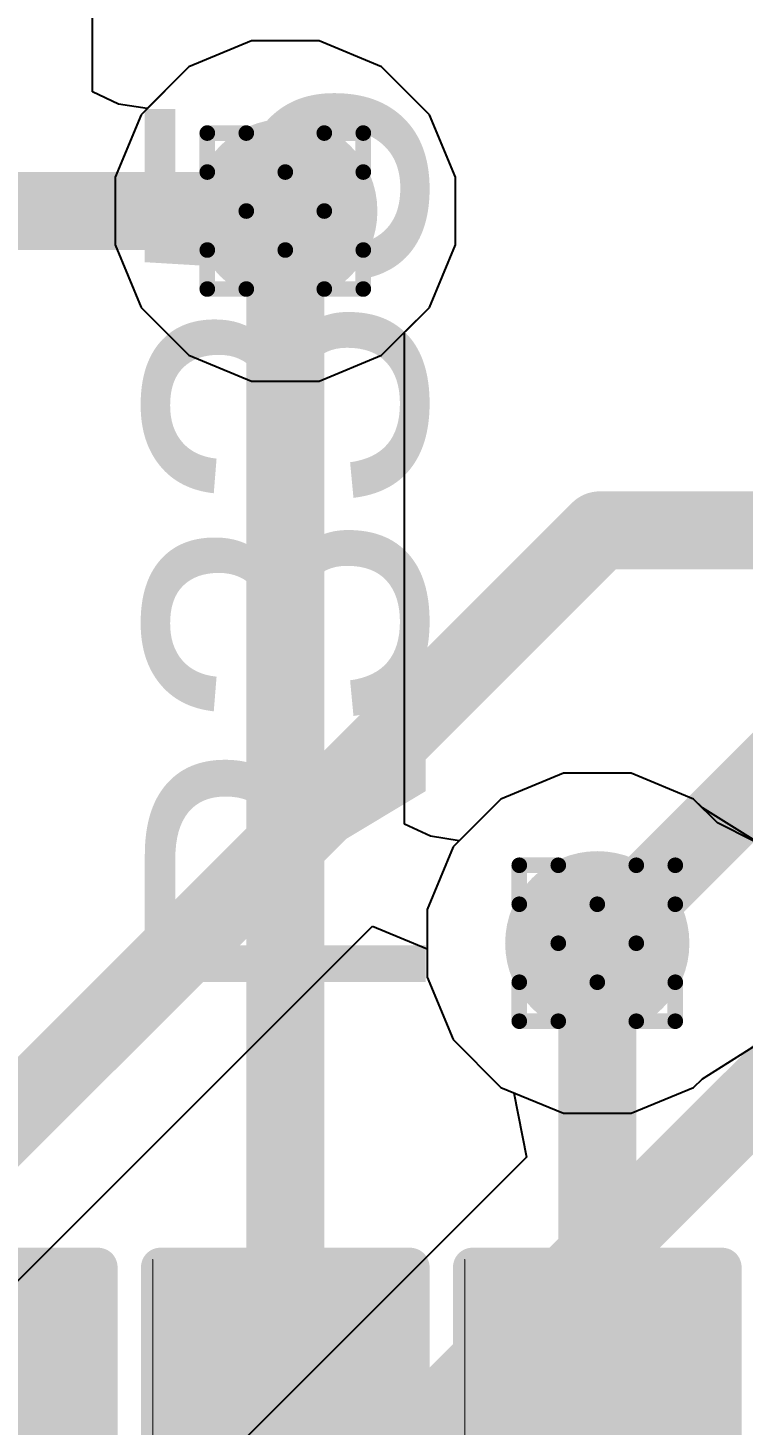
# Model space of a CAD drawing. Header units: inches. Extents: x -11 to 5379, y 0 to 5429.
# Drawn here: x 142.608 to 144.937, y 75.089 to 79.64 of the extents above; entities that cross this region are included whole.
import ezdxf

# ---------------------------------------------------------------- set-up
doc = ezdxf.new("R2010")
doc.units = ezdxf.units.IN
for name, color, linetype in [('Bottom Layer', 5, 'Continuous'), ('Drill Drawing', 1, 'Continuous'), ('GND', 16, 'Continuous'), ('PWR', 76, 'Continuous'), ('Top Layer', 1, 'Continuous'), ('Top Overlay', 2, 'Continuous'), ('Top Paste', 8, 'Continuous'), ('Top Solder', 216, 'Continuous'), ('Via Holes', 16, 'Continuous')]:
    doc.layers.add(name, color=color, linetype=linetype)
doc.styles.add('Arial', font='', dxfattribs={"height": 0.2})
doc.styles.get('Arial').set_extended_font_data('Arial')

# ---------------------------------------------------------------- blocks, each defined once
blk = doc.blocks.new('R___0402_90')
at = {"layer": 'Top Layer'}
for points in [[(-0.6985, -0.3175), (-0.6985, 0.3175), (-0.2413, 0.3175), (-0.2413, -0.3175)], [(0.2413, -0.3175), (0.2413, 0.3175), (0.6985, 0.3175), (0.6985, -0.3175)]]:
    blk.add_hatch(color=1, dxfattribs=at).paths.add_polyline_path(points)
at = {"layer": 'Top Paste'}
for points in [[(-0.6985, -0.3175), (-0.6985, 0.3175), (-0.2413, 0.3175), (-0.2413, -0.3175)], [(0.2413, -0.3175), (0.2413, 0.3175), (0.6985, 0.3175), (0.6985, -0.3175)]]:
    blk.add_hatch(color=8, dxfattribs=at).paths.add_polyline_path(points)
at = {"layer": 'Top Solder'}
for points in [[(-0.7535, -0.3725), (-0.7535, 0.3725), (-0.1863, 0.3725), (-0.1863, -0.3725)], [(0.1863, -0.3725), (0.1863, 0.3725), (0.7535, 0.3725), (0.7535, -0.3725)]]:
    blk.add_hatch(color=216, dxfattribs=at).paths.add_polyline_path(points)
at = {"layer": 'Top Overlay'}
for points in [[(-0.7874, -0.4064, 0.127, 0.127, 0), (-0.7874, 0.4064, 0.127, 0.127, 0)], [(0.7874, 0.4064, 0.127, 0.127, 0), (-0.7874, 0.4064, 0.127, 0.127, 0)], [(0.7874, -0.4064, 0.127, 0.127, 0), (0.7874, 0.4064, 0.127, 0.127, 0)], [(0.7874, -0.4064, 0.127, 0.127, 0), (-0.7874, -0.4064, 0.127, 0.127, 0)], [(0.8128, -0.4318, 0.00323, 0.00323, 0), (-0.8128, -0.4318, 0.00323, 0.00323, 0)]]:
    blk.add_lwpolyline(points, format="xyseb", dxfattribs=at)
for points in [[(-0.8191, 0.4064, 0.0635, 0.0635, 1), (-0.7556, 0.4064, 0.0635, 0.0635, 1)], [(-0.8191, 0.4064, 0.0635, 0.0635, 1), (-0.7556, 0.4064, 0.0635, 0.0635, 1)], [(0.7556, 0.4064, 0.0635, 0.0635, 1), (0.8191, 0.4064, 0.0635, 0.0635, 1)], [(0.7556, 0.4064, 0.0635, 0.0635, 1), (0.8191, 0.4064, 0.0635, 0.0635, 1)], [(-0.8191, -0.4064, 0.0635, 0.0635, 1), (-0.7556, -0.4064, 0.0635, 0.0635, 1)], [(-0.8191, -0.4064, 0.0635, 0.0635, 1), (-0.7556, -0.4064, 0.0635, 0.0635, 1)], [(0.7556, -0.4064, 0.0635, 0.0635, 1), (0.8191, -0.4064, 0.0635, 0.0635, 1)], [(0.7556, -0.4064, 0.0635, 0.0635, 1), (0.8191, -0.4064, 0.0635, 0.0635, 1)], [(-0.8136, -0.4318, 0.00161, 0.00161, 1), (-0.812, -0.4318, 0.00161, 0.00161, 1)], [(0.812, -0.4318, 0.00161, 0.00161, 1), (0.8136, -0.4318, 0.00161, 0.00161, 1)]]:
    blk.add_lwpolyline(points, format="xyseb", close=True, dxfattribs=at)
blk = doc.blocks.new('R___0402_448')
at = {"layer": 'Top Layer'}
for points in [[(-0.6985, -0.3175), (-0.6985, 0.3175), (-0.2413, 0.3175), (-0.2413, -0.3175)], [(0.2413, -0.3175), (0.2413, 0.3175), (0.6985, 0.3175), (0.6985, -0.3175)]]:
    blk.add_hatch(color=1, dxfattribs=at).paths.add_polyline_path(points)
at = {"layer": 'Top Paste'}
for points in [[(-0.6985, -0.3175), (-0.6985, 0.3175), (-0.2413, 0.3175), (-0.2413, -0.3175)], [(0.2413, -0.3175), (0.2413, 0.3175), (0.6985, 0.3175), (0.6985, -0.3175)]]:
    blk.add_hatch(color=8, dxfattribs=at).paths.add_polyline_path(points)
at = {"layer": 'Top Solder'}
for points in [[(-0.7535, -0.3725), (-0.7535, 0.3725), (-0.1863, 0.3725), (-0.1863, -0.3725)], [(0.1863, -0.3725), (0.1863, 0.3725), (0.7535, 0.3725), (0.7535, -0.3725)]]:
    blk.add_hatch(color=216, dxfattribs=at).paths.add_polyline_path(points)
at = {"layer": 'Top Overlay'}
for points in [[(-0.7874, -0.4064, 0.127, 0.127, 0), (-0.7874, 0.4064, 0.127, 0.127, 0)], [(0.7874, 0.4064, 0.127, 0.127, 0), (-0.7874, 0.4064, 0.127, 0.127, 0)], [(0.7874, -0.4064, 0.127, 0.127, 0), (0.7874, 0.4064, 0.127, 0.127, 0)], [(0.7874, -0.4064, 0.127, 0.127, 0), (-0.7874, -0.4064, 0.127, 0.127, 0)], [(0.8128, -0.4318, 0.00323, 0.00323, 0), (-0.8128, -0.4318, 0.00323, 0.00323, 0)]]:
    blk.add_lwpolyline(points, format="xyseb", dxfattribs=at)
for points in [[(-0.8191, 0.4064, 0.0635, 0.0635, 1), (-0.7556, 0.4064, 0.0635, 0.0635, 1)], [(-0.8191, 0.4064, 0.0635, 0.0635, 1), (-0.7556, 0.4064, 0.0635, 0.0635, 1)], [(0.7556, 0.4064, 0.0635, 0.0635, 1), (0.8191, 0.4064, 0.0635, 0.0635, 1)], [(0.7556, 0.4064, 0.0635, 0.0635, 1), (0.8191, 0.4064, 0.0635, 0.0635, 1)], [(-0.8191, -0.4064, 0.0635, 0.0635, 1), (-0.7556, -0.4064, 0.0635, 0.0635, 1)], [(-0.8191, -0.4064, 0.0635, 0.0635, 1), (-0.7556, -0.4064, 0.0635, 0.0635, 1)], [(0.7556, -0.4064, 0.0635, 0.0635, 1), (0.8191, -0.4064, 0.0635, 0.0635, 1)], [(0.7556, -0.4064, 0.0635, 0.0635, 1), (0.8191, -0.4064, 0.0635, 0.0635, 1)], [(-0.8136, -0.4318, 0.00161, 0.00161, 1), (-0.812, -0.4318, 0.00161, 0.00161, 1)], [(0.812, -0.4318, 0.00161, 0.00161, 1), (0.8136, -0.4318, 0.00161, 0.00161, 1)]]:
    blk.add_lwpolyline(points, format="xyseb", close=True, dxfattribs=at)
blk = doc.blocks.new('R___0402_451')
at = {"layer": 'Top Layer'}
for points in [[(-0.6985, -0.3175), (-0.6985, 0.3175), (-0.2413, 0.3175), (-0.2413, -0.3175)], [(0.2413, -0.3175), (0.2413, 0.3175), (0.6985, 0.3175), (0.6985, -0.3175)]]:
    blk.add_hatch(color=1, dxfattribs=at).paths.add_polyline_path(points)
at = {"layer": 'Top Paste'}
for points in [[(-0.6985, -0.3175), (-0.6985, 0.3175), (-0.2413, 0.3175), (-0.2413, -0.3175)], [(0.2413, -0.3175), (0.2413, 0.3175), (0.6985, 0.3175), (0.6985, -0.3175)]]:
    blk.add_hatch(color=8, dxfattribs=at).paths.add_polyline_path(points)
at = {"layer": 'Top Solder'}
for points in [[(-0.7535, -0.3725), (-0.7535, 0.3725), (-0.1863, 0.3725), (-0.1863, -0.3725)], [(0.1863, -0.3725), (0.1863, 0.3725), (0.7535, 0.3725), (0.7535, -0.3725)]]:
    blk.add_hatch(color=216, dxfattribs=at).paths.add_polyline_path(points)
at = {"layer": 'Top Overlay'}
for points in [[(-0.7874, -0.4064, 0.127, 0.127, 0), (-0.7874, 0.4064, 0.127, 0.127, 0)], [(0.7874, 0.4064, 0.127, 0.127, 0), (-0.7874, 0.4064, 0.127, 0.127, 0)], [(0.7874, -0.4064, 0.127, 0.127, 0), (0.7874, 0.4064, 0.127, 0.127, 0)], [(0.7874, -0.4064, 0.127, 0.127, 0), (-0.7874, -0.4064, 0.127, 0.127, 0)], [(0.8128, -0.4318, 0.00323, 0.00323, 0), (-0.8128, -0.4318, 0.00323, 0.00323, 0)]]:
    blk.add_lwpolyline(points, format="xyseb", dxfattribs=at)
for points in [[(-0.8191, 0.4064, 0.0635, 0.0635, 1), (-0.7556, 0.4064, 0.0635, 0.0635, 1)], [(-0.8191, 0.4064, 0.0635, 0.0635, 1), (-0.7556, 0.4064, 0.0635, 0.0635, 1)], [(0.7556, 0.4064, 0.0635, 0.0635, 1), (0.8191, 0.4064, 0.0635, 0.0635, 1)], [(0.7556, 0.4064, 0.0635, 0.0635, 1), (0.8191, 0.4064, 0.0635, 0.0635, 1)], [(-0.8191, -0.4064, 0.0635, 0.0635, 1), (-0.7556, -0.4064, 0.0635, 0.0635, 1)], [(-0.8191, -0.4064, 0.0635, 0.0635, 1), (-0.7556, -0.4064, 0.0635, 0.0635, 1)], [(0.7556, -0.4064, 0.0635, 0.0635, 1), (0.8191, -0.4064, 0.0635, 0.0635, 1)], [(0.7556, -0.4064, 0.0635, 0.0635, 1), (0.8191, -0.4064, 0.0635, 0.0635, 1)], [(-0.8136, -0.4318, 0.00161, 0.00161, 1), (-0.812, -0.4318, 0.00161, 0.00161, 1)], [(0.812, -0.4318, 0.00161, 0.00161, 1), (0.8136, -0.4318, 0.00161, 0.00161, 1)]]:
    blk.add_lwpolyline(points, format="xyseb", close=True, dxfattribs=at)

msp = doc.modelspace()

# ---------------------------------------------------------------- hatches: boundary and pattern name
at = {"layer": 'Bottom Layer'}
h = msp.add_hatch(color=5, dxfattribs=at)
edge = h.paths.add_edge_path()
edge.add_arc((143.4464, 79.0435), 0.3, 0, 360)
h = msp.add_hatch(color=5, dxfattribs=at)
edge = h.paths.add_edge_path()
edge.add_arc((144.4624, 76.6584), 0.3, 0, 360)
at = {"layer": 'GND'}
h = msp.add_hatch(color=16, dxfattribs=at)
edge = h.paths.add_edge_path()
edge.add_arc((143.4464, 79.0435), 0.3, 0, 360)
h = msp.add_hatch(color=16, dxfattribs=at)
edge = h.paths.add_edge_path()
edge.add_arc((144.4624, 76.6584), 0.3, 0, 360)
at = {"layer": 'PWR'}
h = msp.add_hatch(color=76, dxfattribs=at)
edge = h.paths.add_edge_path()
edge.add_arc((143.4464, 79.0435), 0.3, 0, 360)
h = msp.add_hatch(color=76, dxfattribs=at)
edge = h.paths.add_edge_path()
edge.add_arc((144.4624, 76.6584), 0.3, 0, 360)
at = {"layer": 'Top Layer'}
h = msp.add_hatch(color=1, dxfattribs=at)
edge = h.paths.add_edge_path()
edge.add_arc((143.4464, 79.0435), 0.3, 0, 360)
h = msp.add_hatch(color=1, dxfattribs=at)
edge = h.paths.add_edge_path()
edge.add_arc((144.4624, 76.6584), 0.3, 0, 360)
at = {"layer": 'Via Holes'}
h = msp.add_hatch(color=7, dxfattribs=at)
edge = h.paths.add_edge_path()
edge.add_arc((143.4464, 79.0435), 0.15, 0, 360)
h = msp.add_hatch(color=7, dxfattribs=at)
edge = h.paths.add_edge_path()
edge.add_arc((144.4624, 76.6584), 0.15, 0, 360)

# ---------------------------------------------------------------- linework, layer by layer
at = {"layer": 'Bottom Layer'}
for p, q in [((142.3903, 75.3741), (143.7306, 76.7144)), ((143.7306, 76.7144), (143.9084, 76.6407)), ((143.9084, 76.6407), (143.9084, 76.5482)), ((143.9084, 76.5482), (143.9927, 76.3446)), ((143.9927, 76.3446), (144.1486, 76.1888)), ((144.1486, 76.1888), (144.1905, 76.1714)), ((144.1905, 76.1714), (144.2322, 75.9617)), ((144.2322, 75.9617), (142.9045, 74.6339))]:
    msp.add_line(p, q, dxfattribs=at)
for points in [[(141.4767, 79.0435, 0.254, 0.254, 0), (143.4464, 79.0435, 0.254, 0.254, 0)], [(142.1156, 75.6488, 0.254, 0.254, 0), (144.4702, 78.0034, 0.254, 0.254, 0)], [(144.4702, 78.0034, 0.254, 0.254, 0), (164.1721, 78.0034, 0.254, 0.254, 0)], [(144.4624, 76.6584, 0.254, 0.254, 0), (145.1982, 77.3943, 0.254, 0.254, 0)], [(143.0654, 74.2454, 0.254, 0.254, 0), (145.4784, 76.6584, 0.254, 0.254, 0)]]:
    msp.add_lwpolyline(points, format="xyseb", dxfattribs=at)
for points in [[(143.3829, 79.0435, 0.127, 0.127, 1), (143.5099, 79.0435, 0.127, 0.127, 1)], [(144.4067, 78.0034, 0.127, 0.127, 1), (144.5337, 78.0034, 0.127, 0.127, 1)], [(144.4067, 78.0034, 0.127, 0.127, 1), (144.5337, 78.0034, 0.127, 0.127, 1)], [(144.3989, 76.6584, 0.127, 0.127, 1), (144.5259, 76.6584, 0.127, 0.127, 1)]]:
    msp.add_lwpolyline(points, format="xyseb", close=True, dxfattribs=at)
at = {"layer": 'Drill Drawing'}
for points in [[(143.1924, 79.1705, 0.0508, 0.0508, 0), (143.1924, 79.2975, 0.0508, 0.0508, 0)], [(143.1924, 79.2975, 0.0508, 0.0508, 0), (143.3194, 79.2975, 0.0508, 0.0508, 0)], [(143.3194, 79.2975, 0.0508, 0.0508, 0), (143.4464, 79.1705, 0.0508, 0.0508, 0)], [(143.4464, 79.1705, 0.0508, 0.0508, 0), (143.5734, 79.2975, 0.0508, 0.0508, 0)], [(143.5734, 79.2975, 0.0508, 0.0508, 0), (143.7004, 79.2975, 0.0508, 0.0508, 0)], [(143.7004, 79.1705, 0.0508, 0.0508, 0), (143.7004, 79.2975, 0.0508, 0.0508, 0)], [(143.1924, 79.1705, 0.0508, 0.0508, 0), (143.3194, 79.0435, 0.0508, 0.0508, 0)], [(143.5734, 79.0435, 0.0508, 0.0508, 0), (143.7004, 79.1705, 0.0508, 0.0508, 0)], [(143.1924, 78.9165, 0.0508, 0.0508, 0), (143.3194, 79.0435, 0.0508, 0.0508, 0)], [(143.5734, 79.0435, 0.0508, 0.0508, 0), (143.7004, 78.9165, 0.0508, 0.0508, 0)], [(143.1924, 78.7895, 0.0508, 0.0508, 0), (143.1924, 78.9165, 0.0508, 0.0508, 0)], [(143.3194, 78.7895, 0.0508, 0.0508, 0), (143.4464, 78.9165, 0.0508, 0.0508, 0)], [(143.4464, 78.9165, 0.0508, 0.0508, 0), (143.5734, 78.7895, 0.0508, 0.0508, 0)], [(143.7004, 78.7895, 0.0508, 0.0508, 0), (143.7004, 78.9165, 0.0508, 0.0508, 0)], [(143.1924, 78.7895, 0.0508, 0.0508, 0), (143.3194, 78.7895, 0.0508, 0.0508, 0)], [(143.5734, 78.7895, 0.0508, 0.0508, 0), (143.7004, 78.7895, 0.0508, 0.0508, 0)], [(144.2084, 76.7854, 0.0508, 0.0508, 0), (144.2084, 76.9124, 0.0508, 0.0508, 0)], [(144.2084, 76.9124, 0.0508, 0.0508, 0), (144.3354, 76.9124, 0.0508, 0.0508, 0)], [(144.3354, 76.9124, 0.0508, 0.0508, 0), (144.4624, 76.7854, 0.0508, 0.0508, 0)], [(144.4624, 76.7854, 0.0508, 0.0508, 0), (144.5894, 76.9124, 0.0508, 0.0508, 0)], [(144.5894, 76.9124, 0.0508, 0.0508, 0), (144.7164, 76.9124, 0.0508, 0.0508, 0)], [(144.7164, 76.7854, 0.0508, 0.0508, 0), (144.7164, 76.9124, 0.0508, 0.0508, 0)], [(144.2084, 76.7854, 0.0508, 0.0508, 0), (144.3354, 76.6584, 0.0508, 0.0508, 0)], [(144.5894, 76.6584, 0.0508, 0.0508, 0), (144.7164, 76.7854, 0.0508, 0.0508, 0)], [(144.2084, 76.5314, 0.0508, 0.0508, 0), (144.3354, 76.6584, 0.0508, 0.0508, 0)], [(144.5894, 76.6584, 0.0508, 0.0508, 0), (144.7164, 76.5314, 0.0508, 0.0508, 0)], [(144.2084, 76.4044, 0.0508, 0.0508, 0), (144.2084, 76.5314, 0.0508, 0.0508, 0)], [(144.3354, 76.4044, 0.0508, 0.0508, 0), (144.4624, 76.5314, 0.0508, 0.0508, 0)], [(144.4624, 76.5314, 0.0508, 0.0508, 0), (144.5894, 76.4044, 0.0508, 0.0508, 0)], [(144.7164, 76.4044, 0.0508, 0.0508, 0), (144.7164, 76.5314, 0.0508, 0.0508, 0)], [(144.2084, 76.4044, 0.0508, 0.0508, 0), (144.3354, 76.4044, 0.0508, 0.0508, 0)], [(144.5894, 76.4044, 0.0508, 0.0508, 0), (144.7164, 76.4044, 0.0508, 0.0508, 0)]]:
    msp.add_lwpolyline(points, format="xyseb", dxfattribs=at)
for points in [[(143.1797, 79.2975, 0.0254, 0.0254, 1), (143.2051, 79.2975, 0.0254, 0.0254, 1)], [(143.1797, 79.2975, 0.0254, 0.0254, 1), (143.2051, 79.2975, 0.0254, 0.0254, 1)], [(143.3067, 79.2975, 0.0254, 0.0254, 1), (143.3321, 79.2975, 0.0254, 0.0254, 1)], [(143.3067, 79.2975, 0.0254, 0.0254, 1), (143.3321, 79.2975, 0.0254, 0.0254, 1)], [(143.5607, 79.2975, 0.0254, 0.0254, 1), (143.5861, 79.2975, 0.0254, 0.0254, 1)], [(143.5607, 79.2975, 0.0254, 0.0254, 1), (143.5861, 79.2975, 0.0254, 0.0254, 1)], [(143.6877, 79.2975, 0.0254, 0.0254, 1), (143.7131, 79.2975, 0.0254, 0.0254, 1)], [(143.6877, 79.2975, 0.0254, 0.0254, 1), (143.7131, 79.2975, 0.0254, 0.0254, 1)], [(143.1797, 79.1705, 0.0254, 0.0254, 1), (143.2051, 79.1705, 0.0254, 0.0254, 1)], [(143.1797, 79.1705, 0.0254, 0.0254, 1), (143.2051, 79.1705, 0.0254, 0.0254, 1)], [(143.4337, 79.1705, 0.0254, 0.0254, 1), (143.4591, 79.1705, 0.0254, 0.0254, 1)], [(143.4337, 79.1705, 0.0254, 0.0254, 1), (143.4591, 79.1705, 0.0254, 0.0254, 1)], [(143.6877, 79.1705, 0.0254, 0.0254, 1), (143.7131, 79.1705, 0.0254, 0.0254, 1)], [(143.6877, 79.1705, 0.0254, 0.0254, 1), (143.7131, 79.1705, 0.0254, 0.0254, 1)], [(143.3067, 79.0435, 0.0254, 0.0254, 1), (143.3321, 79.0435, 0.0254, 0.0254, 1)], [(143.3067, 79.0435, 0.0254, 0.0254, 1), (143.3321, 79.0435, 0.0254, 0.0254, 1)], [(143.5607, 79.0435, 0.0254, 0.0254, 1), (143.5861, 79.0435, 0.0254, 0.0254, 1)], [(143.5607, 79.0435, 0.0254, 0.0254, 1), (143.5861, 79.0435, 0.0254, 0.0254, 1)], [(143.1797, 78.9165, 0.0254, 0.0254, 1), (143.2051, 78.9165, 0.0254, 0.0254, 1)], [(143.1797, 78.9165, 0.0254, 0.0254, 1), (143.2051, 78.9165, 0.0254, 0.0254, 1)], [(143.4337, 78.9165, 0.0254, 0.0254, 1), (143.4591, 78.9165, 0.0254, 0.0254, 1)], [(143.4337, 78.9165, 0.0254, 0.0254, 1), (143.4591, 78.9165, 0.0254, 0.0254, 1)], [(143.6877, 78.9165, 0.0254, 0.0254, 1), (143.7131, 78.9165, 0.0254, 0.0254, 1)], [(143.6877, 78.9165, 0.0254, 0.0254, 1), (143.7131, 78.9165, 0.0254, 0.0254, 1)], [(143.1797, 78.7895, 0.0254, 0.0254, 1), (143.2051, 78.7895, 0.0254, 0.0254, 1)], [(143.1797, 78.7895, 0.0254, 0.0254, 1), (143.2051, 78.7895, 0.0254, 0.0254, 1)], [(143.3067, 78.7895, 0.0254, 0.0254, 1), (143.3321, 78.7895, 0.0254, 0.0254, 1)], [(143.3067, 78.7895, 0.0254, 0.0254, 1), (143.3321, 78.7895, 0.0254, 0.0254, 1)], [(143.5607, 78.7895, 0.0254, 0.0254, 1), (143.5861, 78.7895, 0.0254, 0.0254, 1)], [(143.5607, 78.7895, 0.0254, 0.0254, 1), (143.5861, 78.7895, 0.0254, 0.0254, 1)], [(143.6877, 78.7895, 0.0254, 0.0254, 1), (143.7131, 78.7895, 0.0254, 0.0254, 1)], [(143.6877, 78.7895, 0.0254, 0.0254, 1), (143.7131, 78.7895, 0.0254, 0.0254, 1)], [(144.1957, 76.9124, 0.0254, 0.0254, 1), (144.2211, 76.9124, 0.0254, 0.0254, 1)], [(144.1957, 76.9124, 0.0254, 0.0254, 1), (144.2211, 76.9124, 0.0254, 0.0254, 1)], [(144.3227, 76.9124, 0.0254, 0.0254, 1), (144.3481, 76.9124, 0.0254, 0.0254, 1)], [(144.3227, 76.9124, 0.0254, 0.0254, 1), (144.3481, 76.9124, 0.0254, 0.0254, 1)], [(144.5767, 76.9124, 0.0254, 0.0254, 1), (144.6021, 76.9124, 0.0254, 0.0254, 1)], [(144.5767, 76.9124, 0.0254, 0.0254, 1), (144.6021, 76.9124, 0.0254, 0.0254, 1)], [(144.7037, 76.9124, 0.0254, 0.0254, 1), (144.7291, 76.9124, 0.0254, 0.0254, 1)], [(144.7037, 76.9124, 0.0254, 0.0254, 1), (144.7291, 76.9124, 0.0254, 0.0254, 1)], [(144.1957, 76.7854, 0.0254, 0.0254, 1), (144.2211, 76.7854, 0.0254, 0.0254, 1)], [(144.1957, 76.7854, 0.0254, 0.0254, 1), (144.2211, 76.7854, 0.0254, 0.0254, 1)], [(144.4497, 76.7854, 0.0254, 0.0254, 1), (144.4751, 76.7854, 0.0254, 0.0254, 1)], [(144.4497, 76.7854, 0.0254, 0.0254, 1), (144.4751, 76.7854, 0.0254, 0.0254, 1)], [(144.7037, 76.7854, 0.0254, 0.0254, 1), (144.7291, 76.7854, 0.0254, 0.0254, 1)], [(144.7037, 76.7854, 0.0254, 0.0254, 1), (144.7291, 76.7854, 0.0254, 0.0254, 1)], [(144.3227, 76.6584, 0.0254, 0.0254, 1), (144.3481, 76.6584, 0.0254, 0.0254, 1)], [(144.3227, 76.6584, 0.0254, 0.0254, 1), (144.3481, 76.6584, 0.0254, 0.0254, 1)], [(144.5767, 76.6584, 0.0254, 0.0254, 1), (144.6021, 76.6584, 0.0254, 0.0254, 1)], [(144.5767, 76.6584, 0.0254, 0.0254, 1), (144.6021, 76.6584, 0.0254, 0.0254, 1)], [(144.1957, 76.5314, 0.0254, 0.0254, 1), (144.2211, 76.5314, 0.0254, 0.0254, 1)], [(144.1957, 76.5314, 0.0254, 0.0254, 1), (144.2211, 76.5314, 0.0254, 0.0254, 1)], [(144.4497, 76.5314, 0.0254, 0.0254, 1), (144.4751, 76.5314, 0.0254, 0.0254, 1)], [(144.4497, 76.5314, 0.0254, 0.0254, 1), (144.4751, 76.5314, 0.0254, 0.0254, 1)], [(144.7037, 76.5314, 0.0254, 0.0254, 1), (144.7291, 76.5314, 0.0254, 0.0254, 1)], [(144.7037, 76.5314, 0.0254, 0.0254, 1), (144.7291, 76.5314, 0.0254, 0.0254, 1)], [(144.1957, 76.4044, 0.0254, 0.0254, 1), (144.2211, 76.4044, 0.0254, 0.0254, 1)], [(144.1957, 76.4044, 0.0254, 0.0254, 1), (144.2211, 76.4044, 0.0254, 0.0254, 1)], [(144.3227, 76.4044, 0.0254, 0.0254, 1), (144.3481, 76.4044, 0.0254, 0.0254, 1)], [(144.3227, 76.4044, 0.0254, 0.0254, 1), (144.3481, 76.4044, 0.0254, 0.0254, 1)], [(144.5767, 76.4044, 0.0254, 0.0254, 1), (144.6021, 76.4044, 0.0254, 0.0254, 1)], [(144.5767, 76.4044, 0.0254, 0.0254, 1), (144.6021, 76.4044, 0.0254, 0.0254, 1)], [(144.7037, 76.4044, 0.0254, 0.0254, 1), (144.7291, 76.4044, 0.0254, 0.0254, 1)], [(144.7037, 76.4044, 0.0254, 0.0254, 1), (144.7291, 76.4044, 0.0254, 0.0254, 1)]]:
    msp.add_lwpolyline(points, format="xyseb", close=True, dxfattribs=at)
at = {"layer": 'GND'}
for p, q in [((143.3362, 79.5975), (143.1326, 79.5131)), ((143.5566, 79.5975), (143.3362, 79.5975)), ((143.7602, 79.5131), (143.5566, 79.5975)), ((143.1326, 79.5131), (142.9767, 79.3573)), ((143.916, 79.3573), (143.7602, 79.5131)), ((142.9767, 79.3573), (142.8924, 79.1537)), ((144.0004, 79.1537), (143.916, 79.3573)), ((142.8924, 79.1537), (142.8924, 78.9333)), ((144.0004, 78.9333), (144.0004, 79.1537)), ((142.8924, 78.9333), (142.9767, 78.7297)), ((143.916, 78.7297), (144.0004, 78.9333)), ((142.9767, 78.7297), (143.1326, 78.5738)), ((143.7602, 78.5738), (143.916, 78.7297)), ((143.1326, 78.5738), (143.3362, 78.4895)), ((143.5566, 78.4895), (143.7602, 78.5738)), ((143.3362, 78.4895), (143.5566, 78.4895)), ((144.3522, 77.2124), (144.1486, 77.1281)), ((144.5726, 77.2124), (144.3522, 77.2124)), ((144.7762, 77.1281), (144.5726, 77.2124)), ((144.1486, 77.1281), (143.9927, 76.9722)), ((144.8045, 77.0998), (144.7762, 77.1281)), ((144.9704, 76.9962), (144.8045, 77.0998)), ((143.9927, 76.9722), (143.9084, 76.7686)), ((143.9084, 76.7686), (143.9084, 76.5482)), ((143.9084, 76.5482), (143.9927, 76.3446)), ((143.9927, 76.3446), (144.1486, 76.1888)), ((144.8045, 76.217), (144.9704, 76.3207)), ((144.1486, 76.1888), (144.3522, 76.1044)), ((144.5726, 76.1044), (144.7762, 76.1888)), ((144.7762, 76.1888), (144.8045, 76.217)), ((144.3522, 76.1044), (144.5726, 76.1044))]:
    msp.add_line(p, q, dxfattribs=at)
at = {"layer": 'PWR'}
for p, q in [((143.3362, 79.5975), (143.1326, 79.5131)), ((143.5566, 79.5975), (143.3362, 79.5975)), ((143.7602, 79.5131), (143.5566, 79.5975)), ((143.1326, 79.5131), (142.9767, 79.3573)), ((143.916, 79.3573), (143.7602, 79.5131)), ((142.9767, 79.3573), (142.8924, 79.1537)), ((144.0004, 79.1537), (143.916, 79.3573)), ((142.8924, 79.1537), (142.8924, 78.9333)), ((144.0004, 78.9333), (144.0004, 79.1537)), ((142.8924, 78.9333), (142.9767, 78.7297)), ((143.916, 78.7297), (144.0004, 78.9333)), ((142.9767, 78.7297), (143.1326, 78.5738)), ((143.7602, 78.5738), (143.916, 78.7297)), ((143.1326, 78.5738), (143.3362, 78.4895)), ((143.5566, 78.4895), (143.7602, 78.5738)), ((143.3362, 78.4895), (143.5566, 78.4895)), ((144.3522, 77.2124), (144.1486, 77.1281)), ((144.5726, 77.2124), (144.3522, 77.2124)), ((144.7762, 77.1281), (144.5726, 77.2124)), ((144.1486, 77.1281), (143.9927, 76.9722)), ((144.8045, 77.0998), (144.7762, 77.1281)), ((144.9704, 76.9962), (144.8045, 77.0998)), ((143.9927, 76.9722), (143.9084, 76.7686)), ((143.9084, 76.7686), (143.9084, 76.5482)), ((143.9084, 76.5482), (143.9927, 76.3446)), ((143.9927, 76.3446), (144.1486, 76.1888)), ((144.8045, 76.217), (144.9704, 76.3207)), ((144.1486, 76.1888), (144.3522, 76.1044)), ((144.5726, 76.1044), (144.7762, 76.1888)), ((144.7762, 76.1888), (144.8045, 76.217)), ((144.3522, 76.1044), (144.5726, 76.1044))]:
    msp.add_line(p, q, dxfattribs=at)
at = {"layer": 'Top Layer'}
for p, q in [((142.8189, 79.4317), (142.8189, 84.8148)), ((143.3362, 79.5975), (143.1326, 79.5131)), ((143.5566, 79.5975), (143.3362, 79.5975)), ((143.7602, 79.5131), (143.5566, 79.5975)), ((143.1326, 79.5131), (142.9967, 79.3772)), ((143.916, 79.3573), (143.7602, 79.5131)), ((142.903, 79.3921), (142.8189, 79.4317)), ((142.9967, 79.3772), (142.903, 79.3921)), ((144.0004, 79.1537), (143.916, 79.3573)), ((144.0004, 78.9333), (144.0004, 79.1537)), ((143.916, 78.7297), (144.0004, 78.9333)), ((143.8349, 78.6485), (143.916, 78.7297)), ((143.8349, 77.0467), (143.8349, 78.6485)), ((144.3522, 77.2124), (144.1486, 77.1281)), ((144.5726, 77.2124), (144.3522, 77.2124)), ((144.7762, 77.1281), (144.5726, 77.2124)), ((144.1486, 77.1281), (144.0127, 76.9922)), ((144.8542, 77.0501), (144.7762, 77.1281)), ((144.9704, 76.9916), (144.8542, 77.0501)), ((143.919, 77.007), (143.8349, 77.0467)), ((144.0127, 76.9922), (143.919, 77.007))]:
    msp.add_line(p, q, dxfattribs=at)
for points in [[(143.4464, 75.2856, 0.254, 0.254, 0), (143.4464, 79.0435, 0.254, 0.254, 0)], [(144.4624, 75.2856, 0.254, 0.254, 0), (144.4624, 76.6584, 0.254, 0.254, 0)]]:
    msp.add_lwpolyline(points, format="xyseb", dxfattribs=at)
for points in [[(143.3829, 79.0435, 0.127, 0.127, 1), (143.5099, 79.0435, 0.127, 0.127, 1)], [(144.3989, 76.6584, 0.127, 0.127, 1), (144.5259, 76.6584, 0.127, 0.127, 1)], [(143.3829, 75.2856, 0.127, 0.127, 1), (143.5099, 75.2856, 0.127, 0.127, 1)], [(144.3989, 75.2856, 0.127, 0.127, 1), (144.5259, 75.2856, 0.127, 0.127, 1)]]:
    msp.add_lwpolyline(points, format="xyseb", close=True, dxfattribs=at)

# ---------------------------------------------------------------- block references
at = {"rotation": 270}
for name, p in [('R___0402_448', (142.4304, 74.8157)), ('R___0402_90', (143.4464, 74.8157)), ('R___0402_451', (144.4624, 74.8157))]:
    msp.add_blockref(name, p, dxfattribs=at)

# ---------------------------------------------------------------- texts
at = {"layer": 'Top Overlay', "style": 'Arial'}
msp.add_text('R335', height=0.9144, rotation=90, dxfattribs=at).set_placement((143.9034, 76.4278))

doc.saveas('drawing.dxf')
